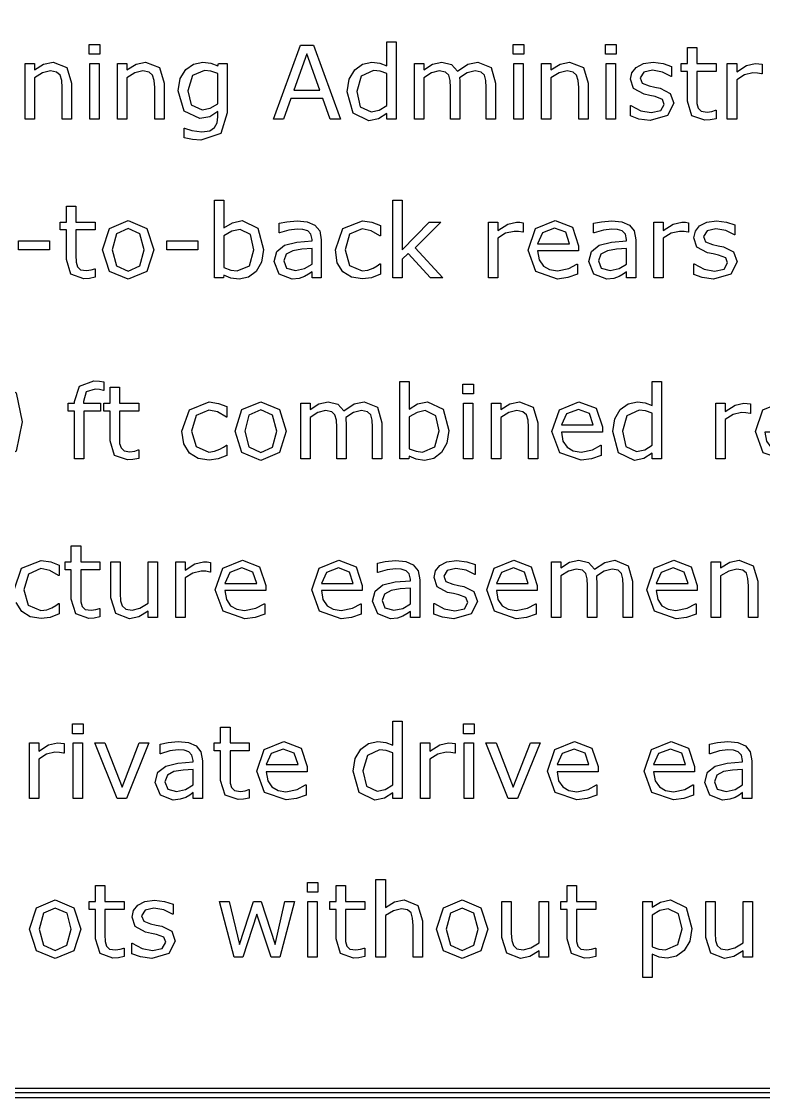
# Model space of a CAD drawing. Extents: x -17 to 192, y 167 to 459.
# Drawn here: x 113.86 to 131.2, y 238.02 to 263.16 of the extents above; entities that cross this region are included whole.
import ezdxf

# ---------------------------------------------------------------- set-up
doc = ezdxf.new("R2010")
doc.units = 0

msp = doc.modelspace()

# ---------------------------------------------------------------- linework, layer by layer
at = {"layer": 'Layer 1', "color": 7}
for points in [[(94.720714, 285.32699), (94.267482, 285.235512), (93.897411, 284.986025), (93.647924, 284.615954), (93.556446, 284.162722), (93.556446, 239.183612), (93.647924, 238.73038), (93.897411, 238.360309), (94.267482, 238.110822), (94.720714, 238.019344), (174.095614, 238.019344), (174.548846, 238.110822), (174.918917, 238.360309), (175.168404, 238.73038), (175.259882, 239.183612), (175.259882, 284.162722), (175.168404, 284.615954), (174.918917, 284.986025), (174.548846, 285.235512), (174.095614, 285.32699), (94.720714, 285.32699)], [(94.720714, 285.221054), (174.095614, 285.221054), (174.50833, 285.13814), (174.844648, 284.911756), (175.071032, 284.575438), (175.153946, 284.162722), (175.153946, 239.183612), (175.071032, 238.770896), (174.844648, 238.434578), (174.50833, 238.208194), (174.095614, 238.12528), (94.720714, 238.12528), (94.307998, 238.208194), (93.97168, 238.434578), (93.745296, 238.770896), (93.662382, 239.183612), (93.662382, 284.162722), (93.745296, 284.575438), (93.97168, 284.911756), (94.307998, 285.13814), (94.720714, 285.221054), (94.720714, 285.221054)], [(94.720714, 285.115118), (174.095614, 285.115118), (174.467815, 285.040769), (174.77038, 284.837488), (174.973661, 284.534923), (175.04801, 284.162722), (175.04801, 239.183612), (174.973661, 238.811411), (174.77038, 238.508846), (174.467815, 238.305565), (174.095614, 238.231216), (94.720714, 238.231216), (94.348513, 238.305565), (94.045948, 238.508846), (93.842667, 238.811411), (93.768318, 239.183612), (93.768318, 284.162722), (93.842667, 284.534923), (94.045948, 284.837488), (94.348513, 285.040769), (94.720714, 285.115118), (94.720714, 285.115118)], [(115.687107, 262.395603), (115.440611, 262.395603), (115.440611, 262.622332), (115.687107, 262.622332), (115.687107, 262.395603)], [(121.315827, 260.879418), (121.070493, 260.879418), (120.900736, 261.361946), (120.151945, 261.361946), (119.982189, 260.879418), (119.748483, 260.879418), (120.378677, 262.610706), (120.685633, 262.610706), (121.315827, 260.879418)], [(122.614583, 260.879418), (122.395993, 260.879418), (122.395993, 261.015456), (122.199492, 260.888721), (121.977414, 260.843374), (121.60767, 261.022433), (121.471632, 261.518912), (121.518141, 261.813081), (121.64604, 262.032836), (121.829748, 262.16771), (122.048338, 262.214218), (122.229723, 262.192125), (122.395993, 262.12585), (122.395993, 262.688605), (122.614583, 262.688605), (122.614583, 260.879418)], [(125.595793, 262.395603), (125.349297, 262.395603), (125.349297, 262.622332), (125.595793, 262.622332), (125.595793, 262.395603)], [(127.756124, 262.395603), (127.509628, 262.395603), (127.509628, 262.622332), (127.756124, 262.622332), (127.756124, 262.395603)], [(130.089698, 260.891046), (129.954825, 260.864302), (129.825761, 260.853851), (129.523456, 260.960822), (129.419973, 261.303822), (129.419973, 261.994479), (129.272309, 261.994479), (129.272309, 262.178187), (129.419973, 262.178187), (129.419973, 262.551421), (129.638563, 262.551421), (129.638563, 262.178187), (130.089698, 262.178187), (130.089698, 261.994479), (129.638563, 261.994479), (129.638563, 261.402655), (129.64322, 261.242198), (129.675777, 261.13523), (129.745539, 261.066629), (129.882742, 261.0457), (129.994361, 261.060808), (130.078078, 261.08755), (130.089693, 261.08755), (130.089698, 260.891046)], [(120.829812, 261.559608), (120.526341, 262.409554), (120.22171, 261.559608), (120.829812, 261.559608)], [(115.031335, 260.879418), (114.812745, 260.879418), (114.812745, 261.618906), (114.802267, 261.786337), (114.763898, 261.909585), (114.680181, 261.981676), (114.53833, 262.006097), (114.351132, 261.961914), (114.163934, 261.849131), (114.163934, 260.879418), (113.945344, 260.879418), (113.945344, 262.178174), (114.163934, 262.178174), (114.163934, 262.033997), (114.375548, 262.166548), (114.599954, 262.214218), (114.920864, 262.087483), (115.031322, 261.72239), (115.031335, 260.879418)], [(115.673156, 260.879418), (115.454565, 260.879418), (115.454565, 262.178174), (115.673156, 262.178174), (115.673156, 260.879418)], [(117.191666, 260.879418), (116.973076, 260.879418), (116.973076, 261.618906), (116.962598, 261.786337), (116.924231, 261.909585), (116.840514, 261.981676), (116.698663, 262.006097), (116.511466, 261.961914), (116.324268, 261.849131), (116.324268, 260.879418), (116.105677, 260.879418), (116.105677, 262.178174), (116.324268, 262.178174), (116.324268, 262.033997), (116.535881, 262.166548), (116.760287, 262.214218), (117.081197, 262.087483), (117.191656, 261.72239), (117.191666, 260.879418)], [(118.665991, 261.027084), (118.516002, 260.542231), (118.054403, 260.387587), (117.852089, 260.402695), (117.659078, 260.443391), (117.659078, 260.666632), (117.670694, 260.666632), (117.840453, 260.615473), (118.072995, 260.58408), (118.257867, 260.610821), (118.371815, 260.685235), (118.429949, 260.794532), (118.447385, 260.937547), (118.447385, 261.056144), (118.257862, 260.937547), (118.028807, 260.899177), (117.659063, 261.066608), (117.523025, 261.540997), (117.569533, 261.82935), (117.698594, 262.039802), (117.882305, 262.167702), (118.097408, 262.21421), (118.285767, 262.190953), (118.447385, 262.122352), (118.461329, 262.178163), (118.665965, 262.178163), (118.665991, 261.027084)], [(118.447401, 261.236372), (118.447401, 261.944468), (118.284622, 262.000279), (118.135794, 262.017715), (117.852089, 261.89679), (117.748608, 261.545651), (117.825348, 261.214277), (118.079982, 261.101493), (118.270667, 261.137537), (118.447401, 261.236367), (118.447401, 261.236372)], [(122.395993, 261.199167), (122.395993, 261.944468), (122.237862, 261.999115), (122.085547, 262.014222), (121.799517, 261.886323), (121.6972, 261.523556), (121.776262, 261.171253), (122.029736, 261.051492), (122.218098, 261.092188), (122.395993, 261.199159), (122.395993, 261.199167)], [(124.940019, 260.879418), (124.721428, 260.879418), (124.721428, 261.618906), (124.713279, 261.780524), (124.681887, 261.904936), (124.605147, 261.980512), (124.46097, 262.006097), (124.27726, 261.959589), (124.093549, 261.843318), (124.09937, 261.780529), (124.101751, 261.710767), (124.101751, 260.879418), (123.883158, 260.879418), (123.883158, 261.618906), (123.875009, 261.781688), (123.843616, 261.906098), (123.766877, 261.980512), (123.6227, 262.006097), (123.442479, 261.961914), (123.26342, 261.849131), (123.26342, 260.879418), (123.04483, 260.879418), (123.04483, 262.178174), (123.26342, 262.178174), (123.26342, 262.033997), (123.466895, 262.166548), (123.684324, 262.214218), (123.908727, 262.158407), (124.047091, 262.003766), (124.288938, 262.164222), (124.522645, 262.214218), (124.837739, 262.083993), (124.940059, 261.72239), (124.940019, 260.879418)], [(125.581839, 260.879418), (125.363249, 260.879418), (125.363249, 262.178174), (125.581839, 262.178174), (125.581839, 260.879418)], [(127.10035, 260.879418), (126.881759, 260.879418), (126.881759, 261.618906), (126.871282, 261.786337), (126.832912, 261.909585), (126.749195, 261.981676), (126.607344, 262.006097), (126.420147, 261.961914), (126.232949, 261.849131), (126.232949, 260.879418), (126.014358, 260.879418), (126.014358, 262.178174), (126.232949, 262.178174), (126.232949, 262.033997), (126.444565, 262.166548), (126.668968, 262.214218), (126.989878, 262.087483), (127.100337, 261.72239), (127.10035, 260.879418)], [(127.74217, 260.879418), (127.523579, 260.879418), (127.523579, 262.178174), (127.74217, 262.178174), (127.74217, 260.879418)], [(129.102553, 261.253814), (128.954886, 260.961971), (128.553749, 260.848025), (128.288648, 260.881744), (128.087498, 260.957319), (128.087498, 261.202654), (128.099114, 261.202654), (128.32933, 261.078242), (128.572339, 261.032897), (128.797906, 261.079406), (128.879297, 261.225908), (128.835112, 261.342179), (128.665356, 261.409619), (128.543272, 261.43404), (128.407234, 261.464271), (128.164225, 261.596822), (128.093298, 261.813086), (128.125855, 261.96424), (128.22701, 262.090975), (128.392118, 262.177018), (128.617686, 262.209572), (128.852553, 262.180505), (129.05138, 262.111904), (129.05138, 261.878198), (129.039764, 261.878198), (128.836289, 261.981681), (128.601419, 262.0247), (128.399106, 261.978192), (128.316553, 261.842154), (128.366551, 261.721231), (128.524679, 261.654956), (128.659556, 261.62705), (128.78513, 261.601465), (129.019997, 261.481707), (129.102553, 261.253814), (129.102553, 261.253814)], [(131.164051, 261.939816), (131.152436, 261.939816), (131.057093, 261.956088), (130.948961, 261.961909), (130.753625, 261.916562), (130.57224, 261.801453), (130.57224, 260.879418), (130.353649, 260.879418), (130.353649, 262.178174), (130.57224, 262.178174), (130.57224, 261.986325), (130.801297, 262.133991), (131.004772, 262.178174), (131.087325, 262.174681), (131.164064, 262.16423), (131.164051, 261.939816)], [(119.515941, 257.834531), (119.469429, 257.541526), (119.346181, 257.322936), (119.164799, 257.184572), (118.94737, 257.139225), (118.75436, 257.165966), (118.591577, 257.235732), (118.577626, 257.175256), (118.372987, 257.175256), (118.372987, 258.984445), (118.591577, 258.984445), (118.591577, 258.337974), (118.786914, 258.461222), (119.019458, 258.510056), (119.382226, 258.333323), (119.515941, 257.834517), (119.515941, 257.834531)], [(123.706377, 257.175256), (123.418021, 257.175256), (122.897123, 257.743826), (122.755273, 257.60895), (122.755273, 257.175256), (122.536682, 257.175256), (122.536682, 258.984445), (122.755273, 258.984445), (122.755273, 257.824053), (123.386628, 258.474012), (123.662192, 258.474012), (123.058741, 257.874049), (123.706377, 257.175256)], [(115.582464, 257.186884), (115.447588, 257.16014), (115.318527, 257.149689), (115.01622, 257.25666), (114.912739, 257.59966), (114.912739, 258.290317), (114.765072, 258.290317), (114.765072, 258.474025), (114.912739, 258.474025), (114.912739, 258.847259), (115.131329, 258.847259), (115.131329, 258.474025), (115.582464, 258.474025), (115.582464, 258.290317), (115.131329, 258.290317), (115.131329, 257.698493), (115.135986, 257.538036), (115.16854, 257.431068), (115.238303, 257.362467), (115.375505, 257.341538), (115.487125, 257.356646), (115.570841, 257.383388), (115.582456, 257.383388), (115.582464, 257.186884)], [(116.953309, 257.824053), (116.790527, 257.322922), (116.354507, 257.139212), (115.916164, 257.322922), (115.754547, 257.824053), (115.916164, 258.325184), (116.354507, 258.510056), (116.790527, 258.325184), (116.953309, 257.824053), (116.953309, 257.824053)], [(120.865856, 257.175256), (120.648427, 257.175256), (120.648427, 257.31362), (120.569362, 257.257809), (120.474019, 257.201997), (120.348446, 257.157815), (120.182176, 257.139215), (119.884521, 257.255486), (119.762437, 257.55198), (119.825222, 257.790337), (120.006607, 257.934514), (120.291473, 258.005441), (120.648427, 258.033344), (120.648427, 258.067065), (120.621683, 258.190313), (120.547269, 258.26705), (120.43565, 258.303097), (120.299612, 258.31241), (120.107762, 258.289153), (119.889172, 258.224042), (119.877557, 258.224042), (119.877557, 258.44612), (120.062431, 258.484489), (120.300786, 258.505418), (120.539144, 258.482161), (120.715877, 258.405421), (120.8275, 258.267058), (120.865869, 258.056606), (120.865856, 257.175256)], [(122.247165, 257.256647), (122.039038, 257.175256), (121.830912, 257.146189), (121.572788, 257.186884), (121.371638, 257.312456), (121.240252, 257.524072), (121.193741, 257.822889), (121.368149, 258.322858), (121.830912, 258.504243), (122.049503, 258.47285), (122.247165, 258.396111), (122.247165, 258.153102), (122.235549, 258.153102), (122.028587, 258.272863), (121.821623, 258.31472), (121.527454, 258.189146), (121.420486, 257.822889), (121.525131, 257.461283), (121.821623, 257.335712), (121.956499, 257.353148), (122.079747, 257.398495), (122.169277, 257.449655), (122.235549, 257.497328), (122.247165, 257.497328), (122.247165, 257.256647)], [(125.584165, 258.235654), (125.57255, 258.235654), (125.477207, 258.251926), (125.369075, 258.257747), (125.173736, 258.2124), (124.992354, 258.097291), (124.992354, 257.175256), (124.773763, 257.175256), (124.773763, 258.474012), (124.992354, 258.474012), (124.992354, 258.282163), (125.221408, 258.429829), (125.424883, 258.474012), (125.507436, 258.470519), (125.584175, 258.460068), (125.584165, 258.235654)], [(126.877108, 257.801961), (125.920191, 257.801961), (125.956235, 257.592673), (126.055067, 257.447332), (126.198082, 257.363615), (126.38179, 257.335712), (126.648053, 257.388034), (126.839902, 257.492679), (126.851517, 257.492679), (126.851517, 257.254321), (126.62595, 257.176418), (126.384105, 257.145025), (125.879484, 257.319433), (125.698102, 257.817076), (125.871346, 258.322858), (126.329458, 258.510056), (126.734085, 258.356577), (126.877097, 257.920557), (126.877108, 257.801961)], [(128.217723, 257.175256), (128.000294, 257.175256), (128.000294, 257.31362), (127.921229, 257.257809), (127.825887, 257.201997), (127.700313, 257.157815), (127.534044, 257.139215), (127.236388, 257.255486), (127.114304, 257.55198), (127.177089, 257.790337), (127.358474, 257.934514), (127.64334, 258.005441), (128.000294, 258.033344), (128.000294, 258.067065), (127.973553, 258.190313), (127.899139, 258.26705), (127.787517, 258.303097), (127.651479, 258.31241), (127.45963, 258.289153), (127.241039, 258.224042), (127.229424, 258.224042), (127.229424, 258.44612), (127.414296, 258.484489), (127.652654, 258.505418), (127.891008, 258.482161), (128.067742, 258.405421), (128.179364, 258.267058), (128.217734, 258.056606), (128.217723, 257.175256)], [(129.449042, 258.235654), (129.437427, 258.235654), (129.342085, 258.251926), (129.233952, 258.257747), (129.038616, 258.2124), (128.857231, 258.097291), (128.857231, 257.175256), (128.638641, 257.175256), (128.638641, 258.474012), (128.857231, 258.474012), (128.857231, 258.282163), (129.086286, 258.429829), (129.289764, 258.474012), (129.372316, 258.470519), (129.449056, 258.460068), (129.449042, 258.235654)], [(130.582691, 257.549652), (130.435027, 257.257809), (130.03389, 257.143863), (129.768788, 257.177582), (129.567639, 257.253157), (129.567639, 257.498492), (129.579254, 257.498492), (129.809473, 257.37408), (130.052482, 257.328735), (130.27805, 257.375244), (130.359438, 257.521746), (130.315255, 257.638017), (130.145499, 257.705457), (130.023413, 257.729878), (129.887375, 257.760109), (129.644368, 257.89266), (129.573441, 258.108924), (129.605998, 258.260078), (129.707154, 258.386813), (129.872262, 258.472856), (130.097826, 258.50541), (130.332697, 258.476343), (130.53152, 258.407742), (130.53152, 258.174036), (130.519905, 258.174036), (130.31643, 258.277519), (130.08156, 258.320538), (129.879247, 258.27403), (129.796694, 258.137992), (129.846692, 258.017069), (130.00482, 257.950794), (130.139697, 257.922888), (130.26527, 257.897303), (130.500138, 257.777545), (130.582691, 257.549652), (130.582691, 257.549652)], [(116.727741, 257.824053), (116.628909, 258.198449), (116.354507, 258.321697), (116.077782, 258.198449), (115.980114, 257.824053), (116.078944, 257.453145), (116.354507, 257.327571), (116.627747, 257.451983), (116.727741, 257.824053), (116.727741, 257.824053)], [(119.290373, 257.82871), (119.213633, 258.181013), (118.965973, 258.301935), (118.772962, 258.260078), (118.591577, 258.154271), (118.591577, 257.410132), (118.75087, 257.351995), (118.903187, 257.335723), (119.186889, 257.45432), (119.290373, 257.828715), (119.290373, 257.82871)], [(126.66433, 257.969391), (126.577126, 258.235654), (126.31784, 258.329835), (126.037626, 258.226354), (125.920191, 257.969391), (126.66433, 257.969391)], [(114.515089, 257.82754), (113.789552, 257.82754), (113.789552, 258.037992), (114.515089, 258.037992), (114.515089, 257.82754)], [(117.979989, 257.827546), (117.254452, 257.827546), (117.254452, 258.037998), (117.979989, 258.037998), (117.979989, 257.827546)], [(120.648427, 257.495005), (120.648427, 257.85661), (120.412395, 257.839174), (120.198456, 257.805456), (120.046138, 257.721739), (119.988004, 257.567098), (120.055441, 257.398503), (120.261242, 257.342692), (120.471694, 257.386875), (120.648427, 257.49501), (120.648427, 257.495005)], [(128.000294, 257.495005), (128.000294, 257.85661), (127.764263, 257.839174), (127.550323, 257.805456), (127.398006, 257.721739), (127.339871, 257.567098), (127.407308, 257.398503), (127.613109, 257.342692), (127.823561, 257.386875), (128.000294, 257.49501), (128.000294, 257.495005)], [(113.879082, 253.808154), (113.732579, 253.123313), (113.28028, 252.905884), (112.824496, 253.1268), (112.681481, 253.805829), (112.826822, 254.48718), (113.28028, 254.708096), (113.734905, 254.483693), (113.879082, 253.808154), (113.879082, 253.808154)], [(115.787101, 254.539504), (115.775486, 254.539504), (115.681305, 254.560432), (115.578985, 254.572048), (115.374349, 254.509262), (115.311561, 254.284856), (115.311561, 254.240673), (115.705723, 254.240673), (115.705723, 254.056965), (115.318527, 254.056965), (115.318527, 252.941928), (115.099936, 252.941928), (115.099936, 254.056976), (114.95227, 254.056976), (114.95227, 254.240684), (115.099936, 254.240684), (115.099936, 254.283705), (115.215043, 254.638334), (115.547582, 254.762746), (115.678968, 254.755761), (115.787101, 254.739489), (115.787101, 254.539504)], [(123.845902, 253.601189), (123.799394, 253.308185), (123.676146, 253.089594), (123.494761, 252.951231), (123.277332, 252.905884), (123.084321, 252.932625), (122.921542, 253.002391), (122.907588, 252.941928), (122.702951, 252.941928), (122.702951, 254.751117), (122.921542, 254.751117), (122.921542, 254.104646), (123.116878, 254.227894), (123.34942, 254.276728), (123.71219, 254.099995), (123.845902, 253.601189), (123.845902, 253.601189)], [(128.818848, 252.941928), (128.600258, 252.941928), (128.600258, 253.077966), (128.403757, 252.951231), (128.181679, 252.905884), (127.811935, 253.084943), (127.675897, 253.581422), (127.722406, 253.875591), (127.850305, 254.095346), (128.034013, 254.23022), (128.252603, 254.276728), (128.433988, 254.254635), (128.600258, 254.18836), (128.600258, 254.751115), (128.818848, 254.751115), (128.818848, 252.941928)], [(116.599842, 252.953556), (116.464968, 252.926812), (116.335904, 252.916361), (116.033597, 253.023332), (115.930116, 253.366332), (115.930116, 254.056989), (115.782452, 254.056989), (115.782452, 254.240697), (115.930116, 254.240697), (115.930116, 254.613931), (116.148706, 254.613931), (116.148706, 254.240697), (116.599842, 254.240697), (116.599842, 254.056989), (116.148706, 254.056989), (116.148706, 253.465165), (116.153363, 253.304708), (116.18592, 253.19774), (116.255683, 253.129139), (116.392882, 253.10821), (116.504504, 253.123318), (116.588221, 253.15006), (116.599836, 253.15006), (116.599842, 252.953556)], [(124.421447, 254.458105), (124.174951, 254.458105), (124.174951, 254.684834), (124.421447, 254.684834), (124.421447, 254.458105)], [(118.66134, 253.023319), (118.453214, 252.941928), (118.245088, 252.912861), (117.986966, 252.953556), (117.785814, 253.079128), (117.654427, 253.290744), (117.607919, 253.589561), (117.782327, 254.08953), (118.245088, 254.270915), (118.463678, 254.239522), (118.66134, 254.162783), (118.66134, 253.919774), (118.649725, 253.919774), (118.44276, 254.039535), (118.235798, 254.081392), (117.941629, 253.955818), (117.834658, 253.589561), (117.939304, 253.227955), (118.235798, 253.102384), (118.370672, 253.11982), (118.49392, 253.165167), (118.583449, 253.216327), (118.649725, 253.264), (118.66134, 253.264), (118.66134, 253.023319)], [(120.048464, 253.590725), (119.885685, 253.089594), (119.449665, 252.905884), (119.01132, 253.089594), (118.849702, 253.590725), (119.01132, 254.091856), (119.449665, 254.276728), (119.885685, 254.091856), (120.048464, 253.590725), (120.048464, 253.590725)], [(122.282047, 252.941928), (122.063454, 252.941928), (122.063454, 253.681416), (122.055305, 253.843034), (122.023912, 253.967446), (121.947173, 254.043022), (121.802996, 254.068607), (121.619285, 254.022099), (121.435577, 253.905828), (121.441398, 253.843039), (121.44378, 253.773277), (121.44378, 252.941928), (121.225189, 252.941928), (121.225189, 253.681416), (121.21704, 253.844198), (121.185647, 253.968608), (121.108907, 254.043022), (120.964731, 254.068607), (120.78451, 254.024424), (120.605451, 253.911641), (120.605451, 252.941928), (120.38686, 252.941928), (120.38686, 254.240684), (120.605451, 254.240684), (120.605451, 254.096507), (120.808926, 254.229058), (121.026355, 254.276728), (121.250761, 254.220917), (121.389125, 254.066276), (121.630969, 254.226732), (121.864676, 254.276728), (122.179773, 254.146503), (122.282092, 253.7849), (122.282047, 252.941928)], [(124.407495, 252.941928), (124.188905, 252.941928), (124.188905, 254.240684), (124.407495, 254.240684), (124.407495, 252.941928)], [(125.926006, 252.941928), (125.707413, 252.941928), (125.707413, 253.681416), (125.696935, 253.848847), (125.658566, 253.972095), (125.574852, 254.044186), (125.432998, 254.068607), (125.245803, 254.024424), (125.058605, 253.911641), (125.058605, 252.941928), (124.840012, 252.941928), (124.840012, 254.240684), (125.058605, 254.240684), (125.058605, 254.096507), (125.270219, 254.229058), (125.494625, 254.276728), (125.815535, 254.149993), (125.925993, 253.7849), (125.926006, 252.941928)], [(127.43405, 253.568633), (126.477132, 253.568633), (126.513177, 253.359345), (126.612009, 253.214004), (126.755024, 253.130287), (126.938732, 253.102384), (127.204995, 253.154706), (127.396844, 253.259351), (127.408459, 253.259351), (127.408459, 253.020993), (127.182892, 252.94309), (126.941047, 252.911697), (126.436429, 253.086105), (126.255044, 253.583748), (126.428288, 254.08953), (126.8864, 254.276728), (127.291027, 254.123249), (127.434039, 253.687229), (127.43405, 253.568633)], [(130.896626, 254.002326), (130.885011, 254.002326), (130.789669, 254.018598), (130.681536, 254.024419), (130.4862, 253.979072), (130.304815, 253.863963), (130.304815, 252.941928), (130.086225, 252.941928), (130.086225, 254.240684), (130.304815, 254.240684), (130.304815, 254.048835), (130.53387, 254.196501), (130.737347, 254.240684), (130.8199, 254.237191), (130.89664, 254.22674), (130.896626, 254.002326)], [(132.189569, 253.568633), (131.232652, 253.568633), (131.268696, 253.359345), (131.367526, 253.214004), (131.510541, 253.130287), (131.694252, 253.102384), (131.960512, 253.154706), (132.152361, 253.259351), (132.163976, 253.259351), (132.163976, 253.020993), (131.938409, 252.94309), (131.696561, 252.911697), (131.191943, 253.086105), (131.010558, 253.583748), (131.183805, 254.08953), (131.641914, 254.276728), (132.046541, 254.123249), (132.189556, 253.687229), (132.189569, 253.568633)], [(119.822896, 253.590725), (119.724067, 253.965121), (119.449665, 254.088369), (119.172938, 253.965121), (119.07527, 253.590725), (119.174099, 253.219817), (119.449665, 253.094243), (119.722903, 253.218655), (119.822896, 253.590725), (119.822896, 253.590725)], [(123.620335, 253.595369), (123.543595, 253.947671), (123.295937, 254.068594), (123.102924, 254.026737), (122.921542, 253.92093), (122.921542, 253.17679), (123.080834, 253.118654), (123.233149, 253.102382), (123.516854, 253.220978), (123.620335, 253.595374), (123.620335, 253.595369)], [(127.221272, 253.736063), (127.134068, 254.002326), (126.874782, 254.096507), (126.594568, 253.993026), (126.477132, 253.736063), (127.221272, 253.736063)], [(128.600258, 253.261677), (128.600258, 254.006978), (128.442127, 254.061625), (128.289812, 254.076732), (128.003782, 253.948833), (127.901462, 253.586066), (127.980527, 253.233763), (128.234001, 253.114002), (128.42236, 253.154698), (128.600258, 253.261669), (128.600258, 253.261677)], [(115.694084, 249.249394), (115.55921, 249.22265), (115.430147, 249.212199), (115.127839, 249.31917), (115.024358, 249.66217), (115.024358, 250.352827), (114.876695, 250.352827), (114.876695, 250.536535), (115.024358, 250.536535), (115.024358, 250.909769), (115.242949, 250.909769), (115.242949, 250.536535), (115.694084, 250.536535), (115.694084, 250.352827), (115.242949, 250.352827), (115.242949, 249.761003), (115.247606, 249.600546), (115.280162, 249.493578), (115.349925, 249.424977), (115.487125, 249.404048), (115.598747, 249.419156), (115.682464, 249.445898), (115.694079, 249.445898), (115.694084, 249.249394)], [(113.686071, 249.885399), (113.860479, 250.385368), (114.32324, 250.566753), (114.54183, 250.53536), (114.739492, 250.458621), (114.739492, 250.215612), (114.727877, 250.215612), (114.520912, 250.335373), (114.313948, 250.37723), (114.019782, 250.251656), (113.912811, 249.885399), (114.017456, 249.523793), (114.313948, 249.398222), (114.448824, 249.415658), (114.572072, 249.461005), (114.661602, 249.512165), (114.727877, 249.559838), (114.739492, 249.559838), (114.739492, 249.319157)], [(117.0347, 249.237779), (116.816106, 249.237779), (116.816106, 249.381956), (116.604493, 249.248243), (116.381251, 249.201735), (116.062667, 249.326145), (115.948719, 249.693566), (115.948719, 250.536535), (116.167312, 250.536535), (116.167312, 249.797047), (116.176599, 249.62729), (116.216133, 249.50753), (116.297521, 249.433116), (116.442862, 249.409859), (116.627734, 249.454041), (116.816093, 249.566825), (116.816093, 250.536533), (117.034686, 250.536533), (117.0347, 249.237779)], [(118.275319, 250.298178), (118.263704, 250.298178), (118.168358, 250.314449), (118.060226, 250.32027), (117.86489, 250.274923), (117.683505, 250.159814), (117.683505, 249.237766), (117.464914, 249.237766), (117.464914, 250.536522), (117.683505, 250.536522), (117.683505, 250.344673), (117.912562, 250.492339), (118.116037, 250.536522), (118.19859, 250.533029), (118.275329, 250.522578), (118.275319, 250.298178)], [(119.568262, 249.864484), (118.611344, 249.864484), (118.647389, 249.655196), (118.746221, 249.509855), (118.889233, 249.426139), (119.072944, 249.398236), (119.339207, 249.450557), (119.531053, 249.555202), (119.542669, 249.555202), (119.542669, 249.316845), (119.317101, 249.238941), (119.075256, 249.207548), (118.570636, 249.381956), (118.389251, 249.879599), (118.562497, 250.385382), (119.020609, 250.572579), (119.425234, 250.4191), (119.568249, 249.98308), (119.568262, 249.864484)], [(121.823935, 249.864484), (120.867018, 249.864484), (120.903062, 249.655196), (121.001894, 249.509855), (121.144907, 249.426139), (121.328617, 249.398236), (121.59488, 249.450557), (121.786727, 249.555202), (121.798342, 249.555202), (121.798342, 249.316845), (121.572774, 249.238941), (121.33093, 249.207548), (120.826309, 249.381956), (120.644927, 249.879599), (120.81817, 250.385382), (121.276283, 250.572579), (121.680907, 250.4191), (121.823922, 249.98308), (121.823935, 249.864484)], [(123.164548, 249.237766), (122.947122, 249.237766), (122.947122, 249.37613), (122.868056, 249.320319), (122.772714, 249.264507), (122.64714, 249.220325), (122.480871, 249.201725), (122.183215, 249.317996), (122.061128, 249.61449), (122.123917, 249.852847), (122.305301, 249.997024), (122.590167, 250.067951), (122.947122, 250.095854), (122.947122, 250.129575), (122.920378, 250.252823), (122.845964, 250.32956), (122.734344, 250.365607), (122.598306, 250.37492), (122.406457, 250.351663), (122.187866, 250.286552), (122.176251, 250.286552), (122.176251, 250.50863), (122.361123, 250.546999), (122.599481, 250.567928), (122.837838, 250.544671), (123.014572, 250.467931), (123.126191, 250.329568), (123.164561, 250.119116), (123.164548, 249.237766)], [(124.513302, 249.612162), (124.365638, 249.320319), (123.964499, 249.206373), (123.6994, 249.240092), (123.498248, 249.315667), (123.498248, 249.561002), (123.509863, 249.561002), (123.740082, 249.43659), (123.983088, 249.391245), (124.208656, 249.437754), (124.290047, 249.584256), (124.245864, 249.700527), (124.076108, 249.767967), (123.954021, 249.792388), (123.817983, 249.822619), (123.574974, 249.95517), (123.50405, 250.171434), (123.536605, 250.322588), (123.637763, 250.449323), (123.802868, 250.535366), (124.028435, 250.56792), (124.263306, 250.538853), (124.462129, 250.470252), (124.462129, 250.236546), (124.450514, 250.236546), (124.247036, 250.340029), (124.012169, 250.383048), (123.809855, 250.33654), (123.727303, 250.200502), (123.777298, 250.079579), (123.935429, 250.013304), (124.070303, 249.985398), (124.195877, 249.959813), (124.430747, 249.840055), (124.5133, 249.612162), (124.513302, 249.612162)], [(125.913216, 249.864471), (124.956299, 249.864471), (124.992343, 249.655183), (125.091173, 249.509842), (125.234188, 249.426125), (125.417898, 249.398222), (125.684159, 249.450544), (125.876008, 249.555189), (125.887623, 249.555189), (125.887623, 249.316831), (125.662055, 249.238928), (125.420211, 249.207535), (124.91559, 249.381943), (124.734205, 249.879586), (124.907451, 250.385368), (125.365561, 250.572566), (125.770188, 250.419087), (125.913203, 249.983067), (125.913216, 249.864471)], [(128.13982, 249.237766), (127.921229, 249.237766), (127.921229, 249.977254), (127.91308, 250.138872), (127.881687, 250.263284), (127.804948, 250.33886), (127.660771, 250.364445), (127.47706, 250.317937), (127.29335, 250.201666), (127.299171, 250.138877), (127.301552, 250.069115), (127.301552, 249.237766), (127.082959, 249.237766), (127.082959, 249.977254), (127.07481, 250.140036), (127.043417, 250.264446), (126.966677, 250.33886), (126.822501, 250.364445), (126.64228, 250.320262), (126.463221, 250.207479), (126.463221, 249.237766), (126.24463, 249.237766), (126.24463, 250.536522), (126.463221, 250.536522), (126.463221, 250.392345), (126.666696, 250.524896), (126.884125, 250.572566), (127.108528, 250.516755), (127.246892, 250.362114), (127.488739, 250.52257), (127.722445, 250.572566), (128.03754, 250.442341), (128.139859, 250.080738), (128.13982, 249.237766)], [(129.647866, 249.864471), (128.690949, 249.864471), (128.726993, 249.655183), (128.825825, 249.509842), (128.968838, 249.426125), (129.152548, 249.398222), (129.418811, 249.450544), (129.61066, 249.555189), (129.622276, 249.555189), (129.622276, 249.316831), (129.396708, 249.238928), (129.154863, 249.207535), (128.650243, 249.381943), (128.46886, 249.879586), (128.642104, 250.385368), (129.100216, 250.572566), (129.50484, 250.419087), (129.647855, 249.983067), (129.647866, 249.864471)], [(131.065219, 249.237766), (130.846628, 249.237766), (130.846628, 249.977254), (130.836151, 250.144685), (130.797781, 250.267933), (130.714067, 250.340024), (130.572213, 250.364445), (130.385015, 250.320262), (130.197818, 250.207479), (130.197818, 249.237766), (129.979227, 249.237766), (129.979227, 250.536522), (130.197818, 250.536522), (130.197818, 250.392345), (130.409434, 250.524896), (130.633837, 250.572566), (130.954747, 250.445831), (131.065205, 250.080738), (131.065219, 249.237766)], [(119.355484, 250.031915), (119.26828, 250.298178), (119.008994, 250.392359), (118.72878, 250.288878), (118.611344, 250.031915), (119.355484, 250.031915)], [(121.611157, 250.031915), (121.523954, 250.298178), (121.264667, 250.392359), (120.984453, 250.288878), (120.867018, 250.031915), (121.611157, 250.031915)], [(125.700438, 250.031901), (125.613235, 250.298164), (125.353949, 250.392345), (125.073731, 250.288864), (124.956299, 250.031901), (125.700438, 250.031901)], [(129.435088, 250.031901), (129.347884, 250.298164), (129.088598, 250.392345), (128.808384, 250.288864), (128.690949, 250.031901), (129.435088, 250.031901)], [(122.947122, 249.557515), (122.947122, 249.91912), (122.71109, 249.901684), (122.497148, 249.867966), (122.344833, 249.784249), (122.286696, 249.629608), (122.354136, 249.461013), (122.559936, 249.405202), (122.770388, 249.449385), (122.947122, 249.55752), (122.947122, 249.557515)], [(114.739492, 249.319157), (114.531366, 249.237766), (114.32324, 249.208699), (114.065115, 249.249394), (113.863966, 249.374966), (113.732579, 249.586582)], [(119.183402, 245.016066), (119.048526, 244.989322), (118.919465, 244.978871), (118.617157, 245.085842), (118.513676, 245.428842), (118.513676, 246.119499), (118.36601, 246.119499), (118.36601, 246.303207), (118.513676, 246.303207), (118.513676, 246.676441), (118.732267, 246.676441), (118.732267, 246.303207), (119.183402, 246.303207), (119.183402, 246.119499), (118.732267, 246.119499), (118.732267, 245.527675), (118.736923, 245.367218), (118.76948, 245.26025), (118.839243, 245.191649), (118.976443, 245.17072), (119.088065, 245.185828), (119.171779, 245.21257), (119.183394, 245.21257), (119.183402, 245.016066)], [(122.756434, 245.004438), (122.537843, 245.004438), (122.537843, 245.140476), (122.341346, 245.013741), (122.119265, 244.968394), (121.749521, 245.147453), (121.613483, 245.643932), (121.659991, 245.938101), (121.787891, 246.157856), (121.971601, 246.29273), (122.190192, 246.339238), (122.371574, 246.317145), (122.537843, 246.25087), (122.537843, 246.813625), (122.756434, 246.813625), (122.756434, 245.004438)], [(124.437727, 246.520623), (124.191231, 246.520623), (124.191231, 246.747352), (124.437727, 246.747352), (124.437727, 246.520623)], [(114.856928, 246.064828), (114.845286, 246.064828), (114.749943, 246.0811), (114.641811, 246.086921), (114.446475, 246.041574), (114.26509, 245.926465), (114.26509, 245.004438), (114.046499, 245.004438), (114.046499, 246.303194), (114.26509, 246.303194), (114.26509, 246.111345), (114.494145, 246.259011), (114.697622, 246.303194), (114.780175, 246.299701), (114.856914, 246.28925), (114.856928, 246.064828)], [(115.283644, 245.004438), (115.065054, 245.004438), (115.065054, 246.303194), (115.283644, 246.303194), (115.283644, 245.004438)], [(116.839361, 246.303194), (116.313814, 245.004438), (116.094059, 245.004438), (115.572, 246.303194), (115.809194, 246.303194), (116.211495, 245.269537), (116.610306, 246.303194), (116.839361, 246.303194)], [(118.088121, 245.004438), (117.870692, 245.004438), (117.870692, 245.142802), (117.791629, 245.086991), (117.696284, 245.031179), (117.57071, 244.986997), (117.404444, 244.968397), (117.106788, 245.084668), (116.984701, 245.381162), (117.04749, 245.619519), (117.228872, 245.763696), (117.513738, 245.834623), (117.870692, 245.862526), (117.870692, 245.896247), (117.843951, 246.019495), (117.769537, 246.096232), (117.657914, 246.132279), (117.521876, 246.141592), (117.33003, 246.118335), (117.111437, 246.053224), (117.099821, 246.053224), (117.099821, 246.275302), (117.284694, 246.313671), (117.523051, 246.3346), (117.761409, 246.311343), (117.938142, 246.234603), (118.049762, 246.09624), (118.088132, 245.885788), (118.088121, 245.004438)], [(120.534479, 245.631143), (119.577565, 245.631143), (119.613609, 245.421855), (119.712438, 245.276514), (119.855453, 245.192797), (120.039161, 245.164894), (120.305424, 245.217216), (120.497274, 245.321861), (120.508889, 245.321861), (120.508889, 245.083503), (120.283321, 245.0056), (120.041474, 244.974207), (119.536856, 245.148615), (119.355471, 245.646258), (119.528717, 246.15204), (119.986827, 246.339238), (120.391454, 246.185759), (120.534466, 245.749739), (120.534479, 245.631143)], [(120.321704, 245.798573), (120.2345, 246.064836), (119.975214, 246.159017), (119.694997, 246.055536), (119.577565, 245.798573), (120.321704, 245.798573)], [(123.997056, 246.064836), (123.985441, 246.064836), (123.890098, 246.081108), (123.781966, 246.086929), (123.586629, 246.041582), (123.405244, 245.926473), (123.405244, 245.004438), (123.186654, 245.004438), (123.186654, 246.303194), (123.405244, 246.303194), (123.405244, 246.111345), (123.634302, 246.259011), (123.837777, 246.303194), (123.920329, 246.299701), (123.997069, 246.28925), (123.997056, 246.064836)], [(124.423773, 245.004438), (124.205182, 245.004438), (124.205182, 246.303194), (124.423773, 246.303194), (124.423773, 245.004438)], [(125.979489, 246.303194), (125.453942, 245.004438), (125.234188, 245.004438), (124.712128, 246.303194), (124.949322, 246.303194), (125.351623, 245.269537), (125.750434, 246.303194), (125.979489, 246.303194)], [(127.33173, 245.631143), (126.374816, 245.631143), (126.41086, 245.421855), (126.509689, 245.276514), (126.652704, 245.192797), (126.836412, 245.164894), (127.102675, 245.217216), (127.294525, 245.321861), (127.30614, 245.321861), (127.30614, 245.083503), (127.080575, 245.0056), (126.838727, 244.974207), (126.334109, 245.148615), (126.152725, 245.646258), (126.325968, 246.15204), (126.784081, 246.339238), (127.188707, 246.185759), (127.33172, 245.749739), (127.33173, 245.631143)], [(127.118955, 245.798573), (127.031751, 246.064836), (126.772463, 246.159017), (126.492248, 246.055536), (126.374816, 245.798573), (127.118955, 245.798573)], [(129.587406, 245.631143), (128.630489, 245.631143), (128.666533, 245.421855), (128.765363, 245.276514), (128.908378, 245.192797), (129.092086, 245.164894), (129.358349, 245.217216), (129.550198, 245.321861), (129.561813, 245.321861), (129.561813, 245.083503), (129.336245, 245.0056), (129.094398, 244.974207), (128.58978, 245.148615), (128.408395, 245.646258), (128.581642, 246.15204), (129.039751, 246.339238), (129.444378, 246.185759), (129.587393, 245.749739), (129.587406, 245.631143)], [(129.374629, 245.798573), (129.287425, 246.064836), (129.028139, 246.159017), (128.747921, 246.055536), (128.630489, 245.798573), (129.374629, 245.798573)], [(130.928019, 245.004438), (130.71059, 245.004438), (130.71059, 245.142802), (130.631525, 245.086991), (130.536182, 245.031179), (130.410609, 244.986997), (130.244342, 244.968397), (129.946686, 245.084668), (129.8246, 245.381162), (129.887385, 245.619519), (130.06877, 245.763696), (130.353636, 245.834623), (130.71059, 245.862526), (130.71059, 245.896247), (130.683849, 246.019495), (130.609435, 246.096232), (130.497812, 246.132279), (130.361774, 246.141592), (130.169928, 246.118335), (129.951335, 246.053224), (129.93972, 246.053224), (129.93972, 246.275302), (130.124592, 246.313671), (130.362949, 246.3346), (130.601307, 246.311343), (130.77804, 246.234603), (130.88966, 246.09624), (130.92803, 245.885788), (130.928019, 245.004438)], [(122.537843, 245.324187), (122.537843, 246.069488), (122.379715, 246.124135), (122.227398, 246.139242), (121.94137, 246.011343), (121.839051, 245.648576), (121.918116, 245.296273), (122.171587, 245.176512), (122.359948, 245.217208), (122.537843, 245.324179), (122.537843, 245.324187)], [(117.870692, 245.324187), (117.870692, 245.685792), (117.63466, 245.668356), (117.420721, 245.634638), (117.268406, 245.550921), (117.210269, 245.396275), (117.277706, 245.22768), (117.483507, 245.171869), (117.693958, 245.216051), (117.870692, 245.324187), (117.870692, 245.324187)], [(130.71059, 245.324187), (130.71059, 245.685792), (130.474558, 245.668356), (130.260619, 245.634638), (130.108304, 245.550921), (130.050167, 245.39628), (130.117604, 245.227685), (130.323405, 245.171874), (130.533857, 245.216057), (130.71059, 245.324192), (130.71059, 245.324187)], [(116.26149, 241.311904), (116.126616, 241.28516), (115.997553, 241.274709), (115.695248, 241.38168), (115.591765, 241.72468), (115.591765, 242.415337), (115.444101, 242.415337), (115.444101, 242.599045), (115.591765, 242.599045), (115.591765, 242.972279), (115.810355, 242.972279), (115.810355, 242.599045), (116.26149, 242.599045), (116.26149, 242.415337), (115.810355, 242.415337), (115.810355, 241.823513), (115.815012, 241.663056), (115.847569, 241.556088), (115.917331, 241.487487), (116.054533, 241.466558), (116.166153, 241.481666), (116.24987, 241.508408), (116.261485, 241.508408), (116.26149, 241.311904)], [(120.786791, 242.816461), (120.540295, 242.816461), (120.540295, 243.04319), (120.786791, 243.04319), (120.786791, 242.816461)], [(121.879746, 241.311891), (121.74487, 241.285147), (121.615809, 241.274696), (121.313502, 241.381667), (121.21002, 241.724667), (121.21002, 242.415324), (121.062354, 242.415324), (121.062354, 242.599032), (121.21002, 242.599032), (121.21002, 242.972266), (121.428611, 242.972266), (121.428611, 242.599032), (121.879746, 242.599032), (121.879746, 242.415324), (121.428611, 242.415324), (121.428611, 241.823499), (121.433268, 241.663043), (121.465822, 241.556075), (121.535587, 241.487474), (121.672787, 241.466545), (121.784409, 241.481653), (121.868123, 241.508394), (121.879738, 241.508394), (121.879746, 241.311891)], [(123.229662, 241.300276), (123.011071, 241.300276), (123.011071, 242.039764), (123.000594, 242.207195), (122.962224, 242.330443), (122.878507, 242.402534), (122.736656, 242.426955), (122.549459, 242.382772), (122.362261, 242.269989), (122.362261, 241.300276), (122.143684, 241.300276), (122.143684, 243.109465), (122.362274, 243.109465), (122.362274, 242.454855), (122.573888, 242.587406), (122.798294, 242.635076), (123.119204, 242.508341), (123.229662, 242.143248), (123.229662, 241.300276)], [(127.277083, 241.311891), (127.142209, 241.285147), (127.013146, 241.274696), (126.710839, 241.381667), (126.607358, 241.724667), (126.607358, 242.415324), (126.459694, 242.415324), (126.459694, 242.599032), (126.607358, 242.599032), (126.607358, 242.972266), (126.825948, 242.972266), (126.825948, 242.599032), (127.277083, 242.599032), (127.277083, 242.415324), (126.825948, 242.415324), (126.825948, 241.823499), (126.830605, 241.663043), (126.863162, 241.556075), (126.932924, 241.487474), (127.070124, 241.466545), (127.181746, 241.481653), (127.265463, 241.508394), (127.277078, 241.508394), (127.277083, 241.311891)], [(115.248764, 241.949073), (115.085982, 241.447942), (114.649963, 241.264232), (114.211618, 241.447942), (114.05, 241.949073), (114.211618, 242.450204), (114.649963, 242.635076), (115.085982, 242.450204), (115.248764, 241.949073), (115.248764, 241.949073)], [(117.453278, 241.674672), (117.305611, 241.382829), (116.904475, 241.268883), (116.639376, 241.302602), (116.438224, 241.378177), (116.438224, 241.623512), (116.449865, 241.623512), (116.680082, 241.4991), (116.923091, 241.453755), (117.148658, 241.500264), (117.230049, 241.646766), (117.185864, 241.763037), (117.016107, 241.830477), (116.894024, 241.854898), (116.757986, 241.885129), (116.514977, 242.01768), (116.44405, 242.233944), (116.476607, 242.385098), (116.577762, 242.511833), (116.74287, 242.597876), (116.968437, 242.63043), (117.203305, 242.601363), (117.402131, 242.532762), (117.402131, 242.299056), (117.390516, 242.299056), (117.187041, 242.402539), (116.952171, 242.445558), (116.74986, 242.39905), (116.667305, 242.263012), (116.717303, 242.142089), (116.875431, 242.075814), (117.010308, 242.047908), (117.135881, 242.022323), (117.370752, 241.902565), (117.453304, 241.674672), (117.453278, 241.674672)], [(124.757473, 241.949073), (124.594693, 241.447942), (124.158674, 241.264232), (123.720328, 241.447942), (123.558711, 241.949073), (123.720328, 242.450204), (124.158674, 242.635076), (124.594693, 242.450204), (124.757473, 241.949073), (124.757473, 241.949073)], [(129.521131, 241.965337), (129.475784, 241.67582), (129.347884, 241.454904), (129.1665, 241.321191), (128.946748, 241.274683), (128.763037, 241.296776), (128.596768, 241.365374), (128.596768, 240.821222), (128.378177, 240.821222), (128.378177, 242.599019), (128.596768, 242.599019), (128.596768, 242.462981), (128.792107, 242.585067), (129.024649, 242.635063), (129.389742, 242.457168), (129.521131, 241.965337), (129.521131, 241.965337)], [(115.023197, 241.949073), (114.924364, 242.323469), (114.649963, 242.446717), (114.373235, 242.323469), (114.275567, 241.949073), (114.3744, 241.578165), (114.649963, 241.452591), (114.923203, 241.577003), (115.023197, 241.949073), (115.023197, 241.949073)], [(120.236823, 242.599032), (119.898475, 241.300276), (119.696161, 241.300276), (119.362461, 242.301376), (119.031087, 241.300276), (118.829935, 241.300276), (118.488096, 242.599032), (118.71599, 242.599032), (118.954347, 241.593281), (119.278744, 242.599032), (119.458965, 242.599032), (119.791504, 241.593281), (120.017071, 242.599032), (120.236823, 242.599032)], [(120.772837, 241.300276), (120.554246, 241.300276), (120.554246, 242.599032), (120.772837, 242.599032), (120.772837, 241.300276)], [(124.531905, 241.949073), (124.433075, 242.323469), (124.158674, 242.446717), (123.881946, 242.323469), (123.784278, 241.949073), (123.883108, 241.578165), (124.158674, 241.452591), (124.431911, 241.577003), (124.531905, 241.949073), (124.531905, 241.949073)], [(126.172502, 241.300276), (125.953909, 241.300276), (125.953909, 241.444453), (125.742296, 241.31074), (125.519054, 241.264232), (125.200469, 241.388641), (125.086521, 241.756063), (125.086521, 242.599032), (125.305114, 242.599032), (125.305114, 241.859544), (125.314401, 241.689787), (125.353935, 241.570026), (125.435324, 241.495612), (125.580664, 241.472355), (125.765536, 241.516538), (125.953896, 241.629322), (125.953896, 242.599029), (126.172489, 242.599029), (126.172502, 241.300276)], [(129.295563, 241.959516), (129.215336, 242.310658), (128.968838, 242.426929), (128.779317, 242.386233), (128.596768, 242.279265), (128.596768, 241.543264), (128.756063, 241.486291), (128.908378, 241.471183), (129.193244, 241.594431), (129.295563, 241.959524), (129.295563, 241.959516)], [(130.938483, 241.300276), (130.719893, 241.300276), (130.719893, 241.444453), (130.508277, 241.31074), (130.285035, 241.264232), (129.96645, 241.388641), (129.852505, 241.756063), (129.852505, 242.599032), (130.071096, 242.599032), (130.071096, 241.859544), (130.080409, 241.689787), (130.11994, 241.570026), (130.201331, 241.495612), (130.346669, 241.472355), (130.531542, 241.516538), (130.719903, 241.629322), (130.719903, 242.599029), (130.938494, 242.599029), (130.938483, 241.300276)]]:
    msp.add_lwpolyline(points, dxfattribs=at)
msp.add_lwpolyline([(115.297598, 246.520615), (115.051102, 246.520615), (115.051102, 246.747352), (115.297598, 246.747352), (115.297598, 246.520615)], close=True, dxfattribs=at)

doc.saveas('drawing.dxf')
